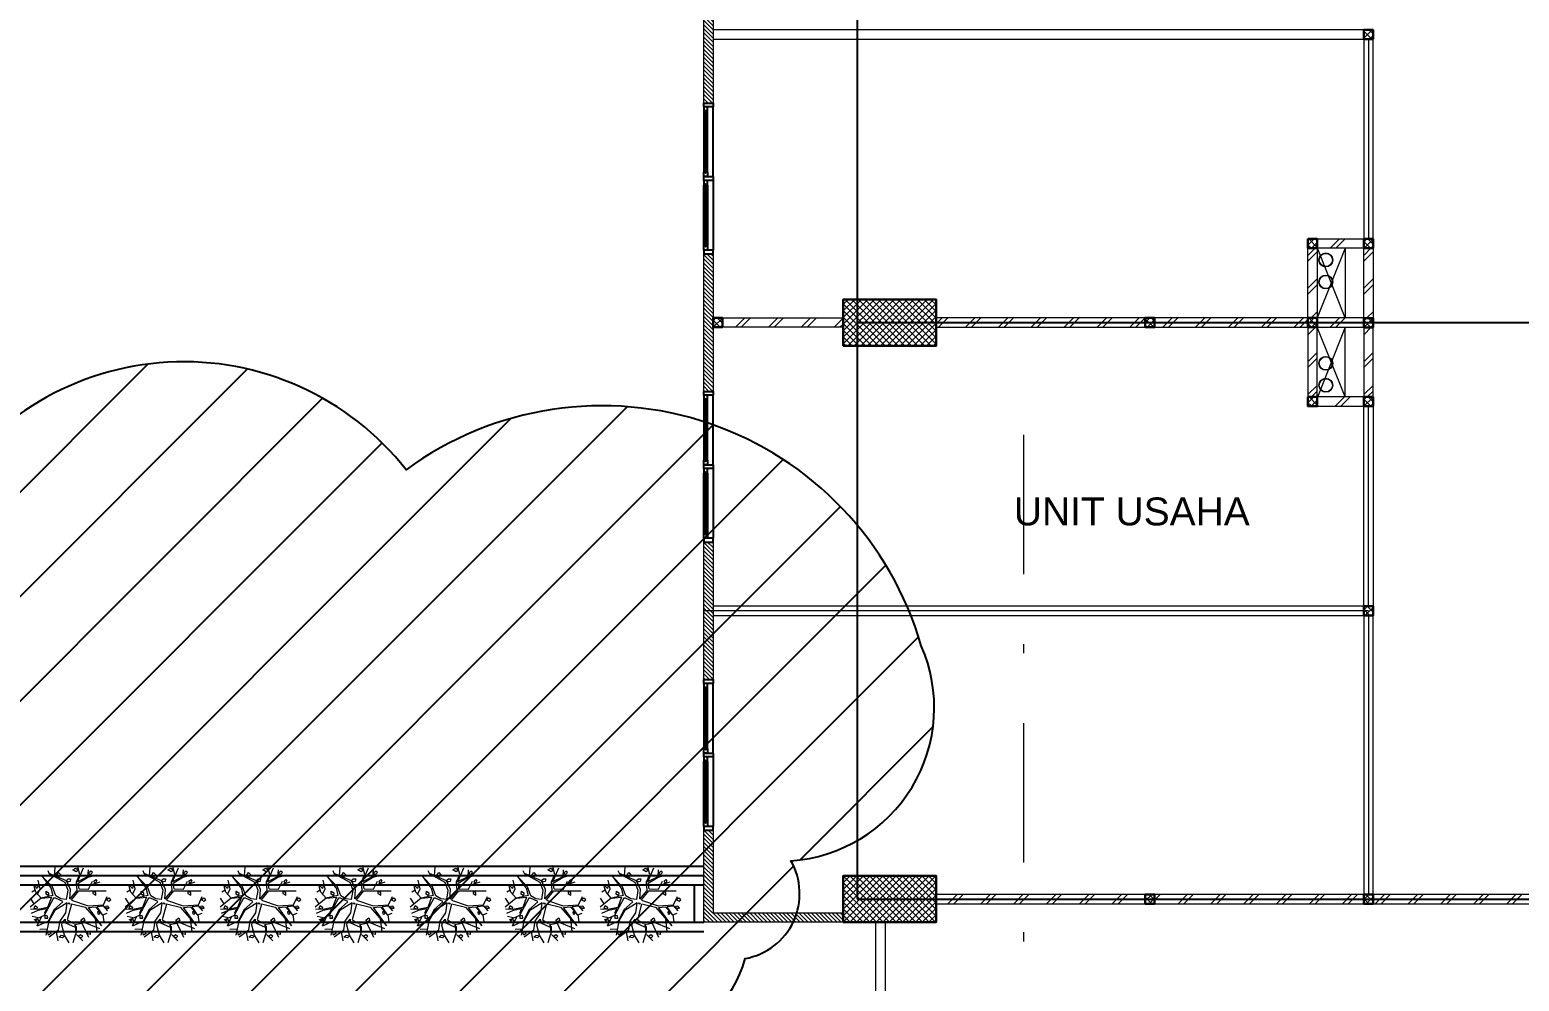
# Model space of a CAD drawing. Header units: millimetres. Extents: x -324 to 75, y -297 to 74.
# Drawn here: x -98.68 to -82.65, y 15.06 to 25.3 of the extents above; entities that cross this region are included whole.
import ezdxf

# ---------------------------------------------------------------- set-up
doc = ezdxf.new("R2010")
doc.units = ezdxf.units.MM
doc.linetypes.add('DASHDOT', pattern=[1, 0.5, -0.25, 0, -0.25])
doc.layers.get('defpoints').update_dxf_attribs({"color": 1})
for name, color, linetype, lineweight in [('ars', 11, 'Continuous', 0), ('KOL', 1, 'Continuous', 30), ('KOLOM', 4, 'Continuous', 9), ('lan', 7, 'Continuous', 15), ('NOT', 7, 'Continuous', 20), ('POHON', 62, 'Continuous', 5), ('tem', 5, 'Continuous', 20)]:
    doc.layers.add(name, color=color, linetype=linetype, lineweight=lineweight)
doc.layers.add('as', color=1, linetype='Continuous', plot=False)
doc.layers.add('Kusen', color=30, linetype='Continuous')
doc.layers.add('POLYLINE TPAK', color=4, linetype='Continuous', lineweight=20, plot=False)
doc.styles.add('ATTR', font='romans.shx', dxfattribs={"width": 0.8, "height": 0.56})
doc.styles.get("Standard").update_dxf_attribs({"font": 'arial.ttf'})
pattern_1 = [(45, (0.09994, 0.1431), (-0.1767767, 0.1767767), []), (45, (0.16244, 0.1431), (-0.1767767, 0.1767767), [])]
pattern_2 = [(45, (-5.82785, 10.09274), (-0.1767767, 0.1767767), []), (45, (-5.76535, 10.09274), (-0.1767767, 0.1767767), [])]

# ---------------------------------------------------------------- blocks, each defined once
blk = doc.blocks.new('K 10.10')
at = {"layer": 'ars'}
h = blk.add_hatch(dxfattribs=at)
h.set_pattern_fill('_USER', color=256, scale=0.05, angle=45, double=1, pattern_type=0)
h.set_pattern_definition([(45, (0, 0), (-0.035355339, 0.035355339), []), (135, (0, 0), (-0.035355339, -0.035355339), [])])
h.paths.add_polyline_path([(1560.538, 1380.407), (1560.638, 1380.407), (1560.638, 1380.507), (1560.538, 1380.507)])
at = {"layer": 'KOL'}
blk.add_lwpolyline([(1560.538, 1380.407), (1560.638, 1380.407), (1560.638, 1380.507), (1560.538, 1380.507)], close=True, dxfattribs=at)
blk = doc.blocks.new('k2')
at = {"layer": 'ars'}
h = blk.add_hatch(dxfattribs=at)
h.set_pattern_fill('_USER', color=256, scale=0.05, angle=45, double=1, pattern_type=0)
h.set_pattern_definition([(45, (0, -5), (-0.03535534, 0.03535534), []), (135, (0, -5), (-0.03535534, -0.03535534), [])])
h.paths.add_polyline_path([(-0.25, -0.5), (0.25, -0.5), (0.25, 0.5), (-0.25, 0.5)])
at = {"layer": 'KOL'}
blk.add_lwpolyline([(-0.25, -0.5), (0.25, -0.5), (0.25, 0.5), (-0.25, 0.5)], close=True, dxfattribs=at)
blk = doc.blocks.new('T. J1')
at = {"layer": 'Kusen'}
for p, q in [((-0.019, 0), (-0.769, 0)), ((-0.719, 0.1), (-0.069, 0.1)), ((-0.069, 0.06), (-0.719, 0.06)), ((0.021, 0), (0.771, 0)), ((0.721, 0.1), (0.071, 0.1)), ((0.071, 0.06), (0.721, 0.06))]:
    blk.add_line(p, q, dxfattribs=at)
for points in [[(-0.809, 0), (-0.769, 0), (-0.769, 0.1), (-0.809, 0.1)], [(-0.019, 0), (0.021, 0), (0.021, 0.1), (-0.019, 0.1)], [(0.811, 0), (0.771, 0), (0.771, 0.1), (0.811, 0.1)]]:
    blk.add_lwpolyline(points, close=True, dxfattribs=at)
for points in [[(-0.719, 0.077), (-0.719, 0.06), (-0.769, 0.06), (-0.769, 0.1), (-0.719, 0.1), (-0.719, 0.082), (-0.729, 0.082), (-0.729, 0.077), (-0.719, 0.077)], [(-0.069, 0.077), (-0.069, 0.06), (-0.019, 0.06), (-0.019, 0.1), (-0.069, 0.1), (-0.069, 0.082), (-0.059, 0.082), (-0.059, 0.077), (-0.069, 0.077)], [(0.071, 0.077), (0.071, 0.06), (0.021, 0.06), (0.021, 0.1), (0.071, 0.1), (0.071, 0.082), (0.061, 0.082), (0.061, 0.077), (0.071, 0.077)], [(0.721, 0.077), (0.721, 0.06), (0.771, 0.06), (0.771, 0.1), (0.721, 0.1), (0.721, 0.082), (0.731, 0.082), (0.731, 0.077), (0.721, 0.077)]]:
    blk.add_lwpolyline(points, dxfattribs=at)
at = {"layer": 'Kusen', "color": 141}
for points in [[(-0.729, 0.077), (-0.059, 0.077), (-0.059, 0.082), (-0.729, 0.082)], [(0.731, 0.077), (0.061, 0.077), (0.061, 0.082), (0.731, 0.082)]]:
    blk.add_lwpolyline(points, close=True, dxfattribs=at)
blk = doc.blocks.new('bola-3')
at = {"layer": 'POHON'}
for p, q in [((-1.212, 1.009), (-1.377, 1.803)), ((-1.198, 1.908), (-0.648, 1.503)), ((-0.799, 1.609), (-0.703, 2.138)), ((-0.318, 1.803), (-0.469, 1.238)), ((-0.045, 2.245), (-0.318, 1.803)), ((0.177, 2.226), (0.328, 1.732)), ((0.315, 1.344), (0.328, 1.767)), ((0.356, 1.785), (0.37, 1.327)), ((0.387, 1.789), (0.731, 2.125)), ((0.686, 1.115), (1.057, 1.926)), ((-1.473, 0.674), (-2.065, 0.939)), ((-1.253, 1.009), (-1.872, 1.291)), ((-1.872, 1.274), (-1.625, 0.762)), ((-1.308, 1.468), (-1.721, 1.485)), ((-0.923, 0.357), (-1.253, 1.009)), ((-0.868, 0.392), (-1.212, 1.009)), ((-0.648, 1.503), (-0.566, 1.009)), ((-0.566, 1.009), (-0.236, 0.533)), ((-0.469, 1.238), (-0.442, 1.097)), ((-0.442, 1.097), (-0.277, 0.886)), ((-0.277, 0.886), (-0.249, 1.097)), ((-0.249, 1.097), (0.301, 1.344)), ((-0.153, 0.921), (0.177, 1.115)), ((0.081, 0.022), (-0.153, 0.921)), ((0.177, 1.115), (0.755, 1.044)), ((0.37, 1.327), (0.26, 1.203)), ((0.273, 1.203), (0.686, 1.115)), ((0.755, 1.044), (1.69, 1.432)), ((0.879, 0.198), (1.814, 1.274)), ((1.814, 1.256), (1.057, 0.216)), ((1.553, 1.591), (1.47, 0.886)), ((1.883, 0.639), (1.938, 1.044)), ((-1.652, -0.313), (-2.285, 0.198)), ((-1.845, 0.339), (-2.271, 0.322)), ((-2.051, 0.004), (-2.271, -0.313)), ((-2.202, 0.551), (-1.817, 0.374)), ((-1.831, 0.815), (-2.161, 0.745)), ((-1.281, 0.216), (-1.845, 0.339)), ((-1.817, 0.374), (-1.35, 0.286)), ((-0.937, -0.313), (-1.473, 0.674)), ((-1.363, 0.339), (-1.473, 0.568)), ((-1.35, 0.286), (-1.363, 0.339)), ((-1.061, -0.366), (-1.281, 0.216)), ((-0.414, -0.102), (-0.923, 0.357)), ((-0.167, -0.049), (-0.868, 0.392)), ((-0.236, 0.533), (-0.167, -0.031)), ((0.081, -0.207), (1.044, 0.128)), ((0.095, 0.004), (0.879, 0.198)), ((1.044, 0.128), (1.924, 0.075)), ((1.057, 0.216), (1.456, 0.18)), ((1.456, 0.18), (1.869, 0.639)), ((1.869, 0.639), (1.553, 0.18)), ((1.553, 0.163), (1.91, 0.128)), ((1.883, 0.639), (2.13, 0.551)), ((1.91, 0.128), (2.158, 0.41)), ((1.924, 0.075), (2.144, -0.419)), ((-1.996, -0.772), (-2.189, -0.666)), ((-1.955, -0.666), (-2.051, -0.983)), ((-1.652, -0.313), (-1.955, -0.666)), ((-1.845, -0.56), (-1.707, -0.86)), ((-0.978, -0.472), (-1.652, -0.313)), ((-1.639, -0.313), (-1.061, -0.366)), ((-1.088, -0.913), (-0.978, -0.472)), ((-0.813, -0.454), (-1.006, -0.966)), ((-0.827, -0.313), (-0.937, -0.313)), ((-0.414, -0.119), (-0.827, -0.313)), ((-0.524, -0.278), (-0.813, -0.454)), ((-0.194, -0.243), (-0.524, -0.278)), ((-0.112, -0.754), (-0.277, -1.213)), ((0.026, -0.807), (-0.208, -1.301)), ((-0.194, -0.243), (-0.112, -0.754)), ((-0.015, -0.26), (0.411, -0.754)), ((-0.015, -0.278), (0.026, -0.807)), ((0.081, -0.225), (0.507, -0.736)), ((0.411, -0.754), (0.37, -1.248)), ((0.521, -0.842), (0.466, -1.177)), ((0.507, -0.736), (2.075, -0.736)), ((0.521, -0.842), (1.057, -0.825)), ((1.057, -0.825), (1.291, -1.283)), ((-1.707, -0.86), (-1.831, -1.354)), ((-1.625, -1.618), (-1.102, -0.913)), ((-1.006, -0.966), (-1.625, -1.6)), ((-0.277, -1.213), (-1.185, -1.706)), ((-0.208, -1.301), (-1.185, -1.724)), ((-0.896, -1.618), (-0.854, -2.077)), ((0.37, -1.248), (0.562, -1.671)), ((0.562, -1.671), (0.425, -2.182)), ((0.438, -1.248), (0.782, -2.059)), ((0.452, -1.265), (1.03, -1.565)), ((0.466, -1.177), (1.03, -1.53)), ((1.03, -1.53), (1.539, -1.653)), ((1.03, -1.565), (1.057, -1.936)), ((1.195, -1.089), (1.731, -1.248)), ((-1.185, -1.724), (-1.253, -1.883))]:
    blk.add_line(p, q, dxfattribs=at)
for points in [[(-1.226, 1.803), (-1.267, 1.662), (-1.143, 1.573), (-1.102, 1.715)], [(-0.435, 1.966), (-0.641, 1.913), (-0.504, 1.807), (-0.311, 1.842)], [(0.49, 1.882), (0.641, 1.953), (0.738, 1.864), (0.614, 1.794)], [(1.155, 1.778), (1.001, 1.734), (1.001, 1.602), (1.155, 1.624)], [(-1.735, 1.009), (-1.886, 1.062), (-1.982, 0.956), (-1.845, 0.903)], [(0.691, 1.051), (0.622, 0.941), (0.794, 0.809), (0.846, 0.963)], [(-1.9, 0.322), (-2.051, 0.251), (-1.996, 0.11), (-1.872, 0.198)], [(-1.441, 0.676), (-1.441, 0.831), (-1.269, 0.831), (-1.303, 0.698)], [(-0.002, 0.022), (-0.07, 0.004), (-0.084, -0.049), (-0.029, -0.031)], [(1.671, 0.412), (1.585, 0.478), (1.62, 0.61), (1.706, 0.588)], [(2.034, 0.163), (2.075, 0.251), (2.254, 0.251), (2.171, 0.145)], [(-1.236, -0.454), (-1.374, -0.543), (-1.36, -0.719), (-1.222, -0.613)], [(1.319, -0.706), (1.319, -0.582), (1.484, -0.494), (1.484, -0.635)], [(2.099, -0.225), (2.237, -0.137), (2.347, -0.225), (2.223, -0.313)], [(-1.872, -0.878), (-1.982, -0.983), (-1.941, -1.107), (-1.831, -1.036)], [(-0.667, -1.528), (-0.753, -1.638), (-0.65, -1.792), (-0.53, -1.66)], [(-0.167, -1.261), (-0.167, -1.367), (-0.098, -1.42), (0.04, -1.42), (0.012, -1.279), (-0.07, -1.261)], [(1.069, -1.748), (1.173, -1.682), (1.293, -1.792), (1.19, -1.858)], [(1.43, -1.175), (1.379, -1.285), (1.482, -1.396), (1.534, -1.285)], [(0.485, -1.924), (0.347, -1.836), (0.158, -1.947), (0.33, -2.035)]]:
    blk.add_lwpolyline(points, close=True, dxfattribs=at)
at = {"layer": 'POHON', "style": 'ATTR', "width": 0.8, "flags": 9}
blk.add_attdef('ESTCODE', (-0.07, 0.004), '', height=0.00000926, dxfattribs=at)
blk = doc.blocks.new('A-2')
at = {"layer": 'ars'}
h = blk.add_hatch(dxfattribs=at)
h.set_pattern_fill('ANSI31', color=256, scale=0.25, style=0)
h.set_pattern_definition([(315, (-7.832486, 41.76774), (-0.022097087, -0.022097087), [])])
h.paths.add_polyline_path([(-7.733, 40.778), (-7.833, 40.778), (-7.833, 41.768), (-6.333, 41.768), (-6.333, 41.668), (-7.733, 41.668)])
h.paths.add_polyline_path([(-7.733, 37.678), (-7.833, 37.678), (-7.833, 39.158), (-7.733, 39.158)])
h.paths.add_polyline_path([(-7.733, 34.578), (-7.833, 34.578), (-7.833, 36.058), (-7.733, 36.058)])
h.paths.add_polyline_path([(-7.733, 31.478), (-7.833, 31.478), (-7.833, 32.958), (-7.733, 32.958)])
h.paths.add_polyline_path([(-7.733, 28.378), (-7.833, 28.378), (-7.833, 29.858), (-7.733, 29.858)])
h.paths.add_polyline_path([(-7.733, 25.278), (-7.833, 25.278), (-7.833, 26.758), (-7.733, 26.758)])
h.paths.add_polyline_path([(-7.733, 22.178), (-7.833, 22.178), (-7.833, 23.658), (-7.733, 23.658)])
h.paths.add_polyline_path([(-7.833, 17.458), (-7.733, 17.458), (-7.733, 16.568), (-6.333, 16.568), (-6.333, 16.468), (-7.833, 16.468)])
h.paths.add_polyline_path([(-7.733, 19.078), (-7.833, 19.078), (-7.833, 20.558), (-7.733, 20.558)])
h = blk.add_hatch(dxfattribs=at)
h.set_pattern_fill('TEMBOK', color=256, scale=0.25)
h.set_pattern_definition([(45, (-8.583, -28.06726), (-0.1767767, 0.1767767), []), (45, (-8.5205, -28.06726), (-0.1767767, 0.1767767), [])])
h.paths.add_polyline_path([(-1.333, 23.718), (-1.233, 23.718), (-1.233, 22.968), (-1.333, 22.968)])
h = blk.add_hatch(dxfattribs=at)
h.set_pattern_fill('TEMBOK', color=256, scale=0.25)
h.set_pattern_definition([(45, (-5.82785, 10.94274), (-0.1767767, 0.1767767), []), (45, (-5.76535, 10.94274), (-0.1767767, 0.1767767), [])])
h.paths.add_polyline_path([(-0.733, 23.718), (-1.233, 23.718), (-1.233, 23.818), (-0.733, 23.818)])
h = blk.add_hatch(dxfattribs=at)
h.set_pattern_fill('TEMBOK', color=256, scale=0.25)
h.set_pattern_definition([(45, (-7.983, -28.06726), (-0.1767767, 0.1767767), []), (45, (-7.9205, -28.06726), (-0.1767767, 0.1767767), [])])
h.paths.add_polyline_path([(-0.733, 23.718), (-0.633, 23.718), (-0.633, 22.968), (-0.733, 22.968)])
h = blk.add_hatch(dxfattribs=at)
h.set_pattern_fill('TEMBOK', color=256, scale=0.25)
h.set_pattern_definition(pattern_1)
h.paths.add_polyline_path([(-7.633, 22.868), (-7.633, 22.968), (-6.333, 22.968), (-6.333, 22.868)])
h = blk.add_hatch(dxfattribs=at)
h.set_pattern_fill('TEMBOK', color=256, scale=0.25)
h.set_pattern_definition(pattern_1)
h.paths.add_polyline_path([(-5.333, 22.968), (-5.333, 22.868), (-3.083, 22.868), (-3.083, 22.968)])
h = blk.add_hatch(dxfattribs=at)
h.set_pattern_fill('TEMBOK', color=256, scale=0.25)
h.set_pattern_definition(pattern_1)
h.paths.add_polyline_path([(-2.983, 22.968), (-2.983, 22.868), (-1.333, 22.868), (-1.333, 22.968)])
h = blk.add_hatch(dxfattribs=at)
h.set_pattern_fill('TEMBOK', color=256, scale=0.25)
h.set_pattern_definition(pattern_2)
h.paths.add_polyline_path([(-0.733, 22.868), (-1.233, 22.868), (-1.233, 22.968), (-0.733, 22.968)])
h = blk.add_hatch(dxfattribs=at)
h.set_pattern_fill('TEMBOK', color=256, scale=0.25)
h.set_pattern_definition(pattern_2)
h.paths.add_polyline_path([(-0.733, 22.968), (-1.233, 22.968), (-1.233, 22.868), (-0.733, 22.868)])
h = blk.add_hatch(dxfattribs=at)
h.set_pattern_fill('TEMBOK', color=256, scale=0.25)
h.set_pattern_definition([(45, (-8.583, -27.79726), (-0.1767767, 0.1767767), []), (45, (-8.5205, -27.79726), (-0.1767767, 0.1767767), [])])
h.paths.add_polyline_path([(-1.333, 22.118), (-1.233, 22.118), (-1.233, 22.868), (-1.333, 22.868)])
h = blk.add_hatch(dxfattribs=at)
h.set_pattern_fill('TEMBOK', color=256, scale=0.25)
h.set_pattern_definition([(45, (-7.983, -27.79726), (-0.1767767, 0.1767767), []), (45, (-7.9205, -27.79726), (-0.1767767, 0.1767767), [])])
h.paths.add_polyline_path([(-0.733, 22.118), (-0.633, 22.118), (-0.633, 22.868), (-0.733, 22.868)])
h = blk.add_hatch(dxfattribs=at)
h.set_pattern_fill('TEMBOK', color=256, scale=0.25)
h.set_pattern_definition([(45, (-6.12785, 9.24274), (-0.1767767, 0.1767767), []), (45, (-6.06535, 9.24274), (-0.1767767, 0.1767767), [])])
h.paths.add_polyline_path([(-0.733, 22.018), (-1.233, 22.018), (-1.233, 22.118), (-0.733, 22.118)])
h = blk.add_hatch(dxfattribs=at)
h.set_pattern_fill('TEMBOK', color=256, scale=0.25)
h.set_pattern_definition(pattern_1)
h.paths.add_polyline_path([(-5.333, 16.768), (-5.333, 16.668), (-3.083, 16.668), (-3.083, 16.768)])
h = blk.add_hatch(dxfattribs=at)
h.set_pattern_fill('TEMBOK', color=256, scale=0.25)
h.set_pattern_definition(pattern_1)
h.paths.add_polyline_path([(-2.983, 16.768), (-2.983, 16.668), (-0.733, 16.668), (-0.733, 16.768)])
h = blk.add_hatch(dxfattribs=at)
h.set_pattern_fill('TEMBOK', color=256, scale=0.25)
h.set_pattern_definition(pattern_1)
h.paths.add_polyline_path([(1.367, 16.668), (1.367, 16.768), (-0.633, 16.768), (-0.633, 16.668)])
for p, q in [((-7.833, 17.068), (-38.883, 17.068)), ((-7.833, 16.968), (-38.783, 16.968)), ((-7.833, 16.868), (-38.683, 16.868)), ((-7.933, 16.468), (-7.933, 16.868)), ((-38.783, 16.368), (-7.833, 16.368)), ((-38.683, 16.468), (-7.833, 16.468))]:
    blk.add_line(p, q)
for centre, radius in [((-1.141, 23.592), 0.075), ((-1.141, 23.592), 0.071), ((-1.141, 23.355), 0.075), ((-1.141, 23.355), 0.071), ((-1.141, 22.48), 0.075), ((-1.141, 22.48), 0.071), ((-1.141, 22.244), 0.075), ((-1.141, 22.244), 0.071)]:
    blk.add_circle(centre, radius, dxfattribs=at)
at = {"layer": 'as'}
for p, q in [((-6.183, 41.518), (-6.183, 16.718)), ((-6.183, 22.918), (6.917, 22.918)), ((-6.183, 16.718), (6.917, 16.718))]:
    blk.add_line(p, q, dxfattribs=at)
at = {"layer": 'lan'}
for p, q in [((-0.683, 25.968), (-0.683, 23.818)), ((-0.933, 23.718), (-1.233, 22.968)), ((-0.933, 22.968), (-1.232, 23.718)), ((-0.933, 22.118), (-1.233, 22.868)), ((-0.933, 22.868), (-1.232, 22.117)), ((-0.683, 19.868), (-0.683, 22.018)), ((-0.683, 19.768), (-0.683, 16.768))]:
    blk.add_line(p, q, dxfattribs=at)
for points in [[(-7.733, 26.068), (-7.733, 25.968), (-0.733, 25.968), (-0.733, 26.068)], [(-0.733, 23.818), (-0.633, 23.818), (-0.633, 25.968), (-0.733, 25.968)], [(-0.733, 22.018), (-0.633, 22.018), (-0.633, 19.868), (-0.733, 19.868)], [(-7.733, 19.868), (-7.733, 19.768), (-0.733, 19.768), (-0.733, 19.868)], [(-0.733, 16.768), (-0.633, 16.768), (-0.633, 19.768), (-0.733, 19.768)], [(-5.883, 16.468), (-5.883, 14.468), (-5.983, 14.468), (-5.983, 16.468)]]:
    blk.add_lwpolyline(points, close=True, dxfattribs=at)
at = {"layer": 'POLYLINE TPAK'}
blk.add_lwpolyline([(-0.683, 19.818), (-7.833, 19.818)], dxfattribs=at)
at = {"layer": 'tem'}
for p, q in [((-0.933, 23.718), (-0.933, 22.968)), ((-0.933, 22.118), (-0.933, 22.868))]:
    blk.add_line(p, q, dxfattribs=at)
at = {"layer": 'tem', "ltscale": 2}
blk.add_lwpolyline([(-6.333, 16.468), (-7.833, 16.468), (-7.833, 41.768), (-6.333, 41.768), (-6.333, 41.668), (-7.733, 41.668), (-7.733, 16.568), (-6.333, 16.568), (-6.333, 16.468)], dxfattribs=at)
at = {"layer": 'tem'}
for points in [[(-1.233, 22.968), (-1.333, 22.968), (-1.333, 23.718), (-1.233, 23.718)], [(-1.233, 23.818), (-0.733, 23.818), (-0.733, 23.718), (-1.233, 23.718)], [(-0.733, 23.718), (-0.633, 23.718), (-0.633, 22.968), (-0.733, 22.968)], [(-0.733, 22.968), (-1.233, 22.968), (-1.233, 22.868), (-0.733, 22.868)], [(-1.233, 22.868), (-1.333, 22.868), (-1.333, 22.118), (-1.233, 22.118)], [(-0.733, 22.118), (-0.633, 22.118), (-0.633, 22.868), (-0.733, 22.868)], [(-1.233, 22.018), (-0.733, 22.018), (-0.733, 22.118), (-1.233, 22.118)]]:
    blk.add_lwpolyline(points, close=True, dxfattribs=at)
at = {"layer": 'tem', "ltscale": 2}
for points in [[(-6.333, 22.968), (-6.333, 22.868), (-7.633, 22.868), (-7.633, 22.968)], [(-5.333, 22.968), (-5.333, 22.868), (-3.083, 22.868), (-3.083, 22.968)], [(-2.983, 22.968), (-2.983, 22.868), (-1.333, 22.868), (-1.333, 22.968)], [(-5.333, 16.768), (-5.333, 16.668), (-3.083, 16.668), (-3.083, 16.768)], [(-2.983, 16.768), (-2.983, 16.668), (-0.733, 16.668), (-0.733, 16.768)], [(-0.633, 16.768), (-0.633, 16.668), (1.367, 16.668), (1.367, 16.768)]]:
    blk.add_lwpolyline(points, close=True, dxfattribs=at)
at = {"layer": 'KOL', "xscale": -1, "rotation": 270}
for p in [(-5.833, 22.918), (-5.833, 16.718)]:
    blk.add_blockref('k2', p, dxfattribs=at)
at = {"layer": 'KOLOM', "extrusion": (0, 0, -1), "zscale": -1, "rotation": 90}
for p in [(1381.14, -1534.571), (1381.14, -1537.671), (1381.14, -1540.771)]:
    blk.add_blockref('K 10.10', p, dxfattribs=at)
at = {"layer": 'KOLOM', "extrusion": (0, 0, -1), "xscale": -1, "zscale": -1, "rotation": 90}
for p in [(1381.74, 1584.356), (1381.14, 1584.356), (1388.14, 1583.506), (1383.49, 1583.506), (1381.74, 1583.506), (1381.74, 1582.656), (1381.14, 1582.656), (1383.49, 1577.306), (1381.14, 1577.306)]:
    blk.add_blockref('K 10.10', p, dxfattribs=at)
at = {"layer": 'Kusen', "xscale": -1, "rotation": 90}
for p in [(-7.733, 24.469), (-7.733, 21.369), (-7.733, 18.269)]:
    blk.add_blockref('T. J1', p, dxfattribs=at)
at = {"layer": 'POHON', "linetype": 'ByBlock', "lineweight": -3, "xscale": -0.1875, "yscale": 0.1875, "zscale": 0.1875, "rotation": 180}
for p in [(-14.651, 16.668), (-13.629, 16.668), (-12.607, 16.668), (-11.585, 16.668), (-10.562, 16.668), (-9.54, 16.668), (-8.518, 16.668)]:
    blk.add_blockref('bola-3', p, dxfattribs=at)

msp = doc.modelspace()

# ---------------------------------------------------------------- hatches: boundary and pattern name
at = {"layer": 'defpoints'}
h = msp.add_hatch(dxfattribs=at)
h.set_pattern_fill('ANSI31', color=2, scale=0.25, style=0)
h.set_pattern_definition([(45, (-0.1246, -23.5809), (-0.561266, 0.561266), [])])
edge = h.paths.add_edge_path()
edge.add_arc((-123.129, 17.725), 1.847, 111.5995, 221.5995)
edge.add_arc((-122.448, 16.688), 2.071, 185.2704, 295.2704)
edge.add_arc((-120.547, 15.528), 1.242, 215, 325)
edge.add_arc((-115.826, 16.991), 4.295, 210.4289, 320.4289)
edge.add_arc((-110.425, 15.301), 2.337, 206.5782, 316.5782)
edge.add_arc((-105.851, 15.708), 3.511, 215, 325)
edge.add_arc((-101.502, 14.725), 1.798, 215, 325)
edge.add_arc((-98.02, 15.153), 2.484, 215.9871, 325.9871)
edge.add_arc((-95.287, 14.445), 0.957, 225.2986, 335.2986)
edge.add_arc((-93.993, 14.707), 0.787, 237.3676, 347.3676)
edge.add_arc((-92.373, 15.707), 1.449, 233.9595, 343.9595)
edge.add_arc((-91.103, 16.004), 0.708, 279.9695, 389.9695)
edge.add_arc((-90.598, 18.006), 1.651, 273.7659, 383.7659)
edge.add_arc((-92.52, 17.678), 3.574, 16.1419, 126.1419)
edge.add_arc((-97.02, 18.68), 3.045, 38.2225, 148.2225)
edge.add_arc((-102.414, 18.319), 3.425, 35, 145)
edge.add_arc((-108.847, 17.849), 4.368, 33.8774, 143.8774)
edge.add_arc((-117.748, 15.93), 7.005, 39.906, 149.906)

# ---------------------------------------------------------------- linework, layer by layer
at = {"layer": 'defpoints', "color": 2}
msp.add_lwpolyline([(-123.809, 19.442, 0.520567), (-124.51, 16.498, 0.520567), (-121.564, 14.816, 0.520567), (-119.53, 14.816, 0.520567), (-112.515, 14.255, 0.520567), (-108.727, 13.694, 0.520567), (-102.975, 13.694, 0.520567), (-100.029, 13.694, 0.520567), (-95.961, 13.764, 0.520567), (-94.418, 14.044, 0.520567), (-93.225, 14.535, 0.520567), (-90.98, 15.306, 0.520567), (-90.489, 16.358, 0.520567), (-89.086, 18.671, 0.520567), (-94.628, 20.564, 0.520567), (-99.608, 20.284, 0.520567), (-105.22, 20.284, 0.520567), (-112.375, 20.424, 0.520567)], format="xyb", close=True, dxfattribs=at)
at = {"layer": 'NOT', "linetype": 'DASHDOT', "ltscale": 3}
msp.add_line((-87.985, 20.939), (-87.985, -6.079), dxfattribs=at)

# ---------------------------------------------------------------- block references
msp.add_blockref('A-2', (-83.593, -0.772))

# ---------------------------------------------------------------- texts
at = {"layer": 'NOT', "insert": (-88.168, 20.265), "char_height": 0.3, "attachment_point": 1}
msp.add_mtext_dynamic_manual_height_columns('\\pi0.077964;UNIT USAHA', width=2.66173, gutter_width=1, heights=[0], dxfattribs=at)

doc.saveas('drawing.dxf')
